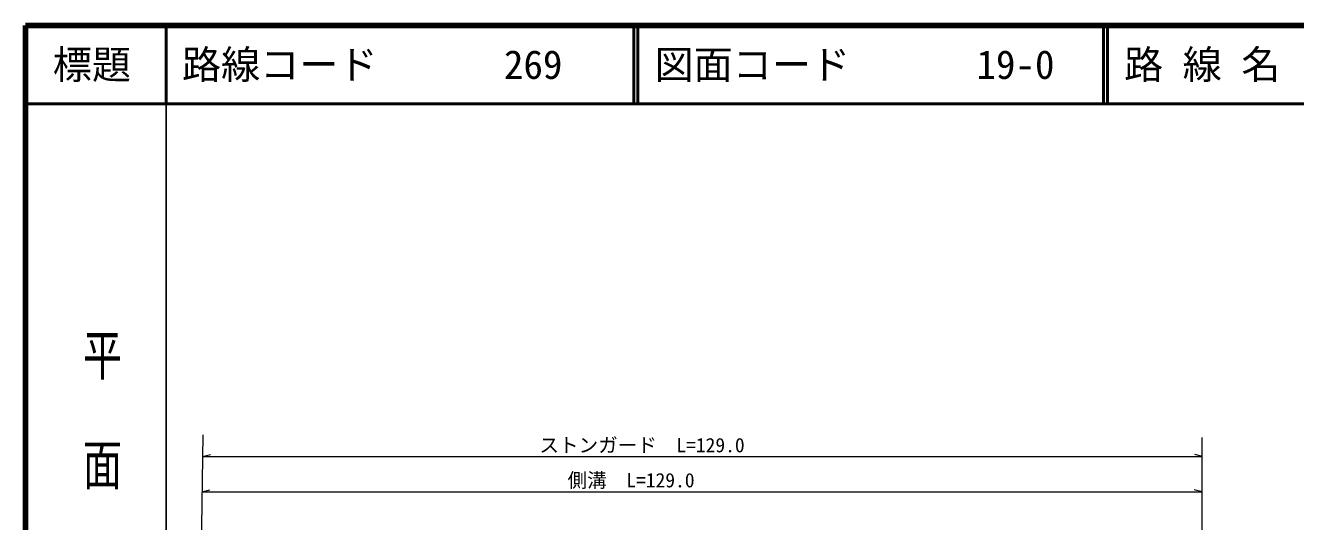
# Model space of a CAD drawing. Units: millimetres, scale not verified. Extents: x 40000 to 680000, y 20000 to 380000.
# Drawn here: x 40000 to 202304, y 316621 to 380000 of the extents above; entities that cross this region are included whole.
import ezdxf
from ezdxf.enums import TextEntityAlignment as Align

# ---------------------------------------------------------------- set-up
doc = ezdxf.new("R2010")
doc.units = ezdxf.units.MM
doc.header["$LTSCALE"] = 1000
for name, color, linetype, lineweight in [('M-STR-HTXT', 7, 'Continuous', 13), ('M-TTL', 2, 'Continuous', 140), ('M-TTL-BAND', 7, 'Continuous', 25), ('M-TTL-LINE', 7, 'Continuous', 50)]:
    doc.layers.add(name, color=color, linetype=linetype, lineweight=lineweight)
doc.layers.add('M-TTL-TXT', color=7, linetype='Continuous')
doc.styles.add('@ＭＳ ゴシック', font='')
doc.styles.add('ＭＳ ゴシック', font='')
doc.styles.get('@ＭＳ ゴシック').set_extended_font_data('@MS Gothic')
doc.styles.get('ＭＳ ゴシック').set_extended_font_data('MS Gothic')

msp = doc.modelspace()

# ---------------------------------------------------------------- linework, layer by layer
at = {"layer": 'M-STR-HTXT'}
for p, q in [((62681, 327699), (62049, 285038)), ((190360, 285726), (190360, 327346)), ((62640, 324920), (63640, 325170)), ((62640, 324920), (190426, 324920)), ((190426, 324920), (189426, 325170)), ((62574, 320442), (63574, 320692)), ((62574, 320442), (190360, 320442)), ((190360, 320442), (189360, 320692))]:
    msp.add_line(p, q, dxfattribs=at)
at = {"layer": 'M-TTL'}
for p, q in [((40000, 380000), (40000, 20000)), ((680000, 380000), (40000, 380000))]:
    msp.add_line(p, q, dxfattribs=at)
at = {"layer": 'M-TTL-BAND'}
msp.add_line((58000, 370000), (58000, 20000), dxfattribs=at)
at = {"layer": 'M-TTL-LINE'}
for p, q in [((58000, 380000), (58000, 370000)), ((117750, 380000), (117750, 370000)), ((118250, 380000), (118250, 370000)), ((177750, 380000), (177750, 370000)), ((178250, 380000), (178250, 370000)), ((40000, 370000), (680000, 370000))]:
    msp.add_line(p, q, dxfattribs=at)

# ---------------------------------------------------------------- texts
at = {"layer": 'M-STR-HTXT', "style": 'ＭＳ ゴシック'}
for s, p in [('ストンガード  L=129.0', (118795, 324920)), ('側溝\u3000L=129.0', (117394, 320442))]:
    msp.add_text(s, height=1833, dxfattribs=at).set_placement(p, align=Align.BOTTOM_CENTER)
at = {"layer": 'M-TTL-BAND', "style": '@ＭＳ ゴシック', "width": 1.4}
msp.add_text('平  面  図', height=3666, rotation=270, dxfattribs=at).set_placement((49777, 306475), align=Align.MIDDLE_RIGHT)
at = {"layer": 'M-TTL-TXT', "style": 'ＭＳ ゴシック'}
msp.add_text('標題', height=3666, dxfattribs=at).set_placement((48500, 375000), align=Align.MIDDLE_CENTER)
for s, p in [('路線コード', (60000, 375000)), ('269', (101142, 375000)), ('図面コード', (120380, 375000)), ('19-0', (161521, 375000)), ('路 線 名', (180380, 375000))]:
    msp.add_text(s, height=3666, dxfattribs=at).set_placement(p, align=Align.MIDDLE_LEFT)

doc.saveas('drawing.dxf')
